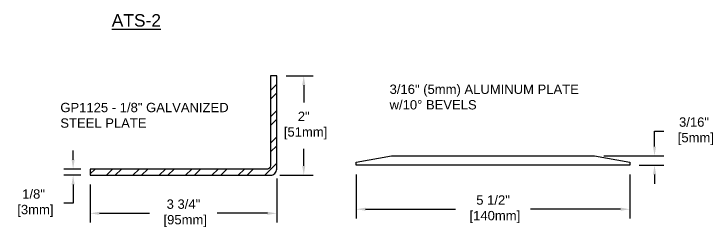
# Model space of a CAD drawing. Header units: inches. Extents: x -1.9 to 36.4, y -1.1 to 8.4.
# Drawn here: x 22.36 to 36.41, y 2.33 to 6.78 of the extents above; entities that cross this region are included whole.
import ezdxf

# ---------------------------------------------------------------- set-up
doc = ezdxf.new("R2010")
doc.units = ezdxf.units.IN
doc.header["$MEASUREMENT"] = 0
for name, color, linetype in [('Dimensions', 3, 'Continuous'), ('Metals', 7, 'Continuous'), ('Text', 2, 'Continuous')]:
    doc.layers.add(name, color=color, linetype=linetype)
doc.styles.add('Arial', font='arial.ttf')
doc.dimstyles.new('Arial', dxfattribs={"dimtxt": 0.1875, "dimasz": 0.1875, "dimexe": 0.1875, "dimexo": 0.1875, "dimgap": 0.1875, "dimtad": 0, "dimtih": 1, "dimtoh": 1, "dimdec": 4, "dimzin": 0, "dimdsep": 46, "dimlunit": 4, "dimtxsty": 'Arial', "dimcen": 0.1875, "dimadec": 0, "dimazin": 0, "dimtfac": 1, "dimtdec": 4, "dimtofl": 0, "dimtmove": 0, "dimatfit": 3, "dimfxl": 0, "dimfrac": 2, "dimtolj": 1, "dimtzin": 0, "dimarcsym": 0})

# ---------------------------------------------------------------- blocks, each defined once
blk = doc.blocks.new('cp1125')
h = blk.add_hatch()
h.set_pattern_fill('ANSI32', color=256, style=0)
h.paths.add_polyline_path([(4.128, 21.844, 0.414214), (4.253, 21.969), (4.253, 23.844), (4.128, 23.844), (4.128, 22.031, -0.414214), (4.065, 21.969), (0.503, 21.969), (0.503, 21.844)])
blk.add_lwpolyline([(0.503, 21.969), (0.503, 21.844), (4.128, 21.844, 0.414214), (4.253, 21.969), (4.253, 23.844), (4.128, 23.844), (4.128, 22.031, -0.414214), (4.065, 21.969)], format="xyb", close=True)
blk = doc.blocks.new('316alumplt')
blk.add_lwpolyline([(4.427, 20.767), (4.427, 20.83), (5.136, 20.955), (9.218, 20.955), (9.927, 20.83), (9.927, 20.767)], close=True)
blk = doc.blocks.new('*D18')
at = {"layer": 'Defpoints', "color": 0}
for p in [(29.241, 3.738), (34.741, 3.738), (34.741, 2.853)]:
    blk.add_point(p, dxfattribs=at)
at = {"layer": 'Dimensions', "color": 0, "lineweight": -2}
for p, q in [((29.241, 3.55), (29.241, 2.666)), ((34.741, 3.55), (34.741, 2.666)), ((29.429, 2.853), (31.239, 2.853)), ((34.554, 2.853), (32.744, 2.853))]:
    blk.add_line(p, q, dxfattribs=at)
at = {"layer": 'Dimensions', "color": 0}
for points in [[(29.429, 2.885), (29.429, 2.822), (29.241, 2.853)], [(34.554, 2.885), (34.554, 2.822), (34.741, 2.853)]]:
    blk.add_solid(points, dxfattribs=at)
at = {"layer": 'Dimensions', "color": 0, "insert": (31.991, 2.853), "char_height": 0.1875, "attachment_point": 5, "style": 'Arial'}
blk.add_mtext('\\A1;5 1/2"\\P [140mm]', dxfattribs=at)
blk = doc.blocks.new('*D19')
at = {"layer": 'Defpoints', "color": 0}
for p in [(34.033, 3.925), (34.741, 3.738), (35.237, 3.738)]:
    blk.add_point(p, dxfattribs=at)
at = {"layer": 'Dimensions', "color": 0, "lineweight": -2}
for p, q in [((35.237, 4.113), (35.237, 4.421)), ((35.237, 4.421), (35.424, 4.421)), ((34.22, 3.925), (35.424, 3.925)), ((34.929, 3.738), (35.424, 3.738)), ((35.237, 3.55), (35.237, 3.363))]:
    blk.add_line(p, q, dxfattribs=at)
at = {"layer": 'Dimensions', "color": 0}
for points in [[(35.206, 4.113), (35.268, 4.113), (35.237, 3.925)], [(35.206, 3.55), (35.268, 3.55), (35.237, 3.738)]]:
    blk.add_solid(points, dxfattribs=at)
at = {"layer": 'Dimensions', "color": 0, "insert": (36.031, 4.421), "char_height": 0.1875, "attachment_point": 5, "style": 'Arial'}
blk.add_mtext('\\A1;3/16"\\P [5mm]', dxfattribs=at)
blk = doc.blocks.new('*D20')
at = {"layer": 'Defpoints', "color": 0}
for p in [(23.55, 3.661), (23.892, 3.661), (23.892, 3.536)]:
    blk.add_point(p, dxfattribs=at)
at = {"layer": 'Dimensions', "color": 0, "lineweight": -2}
for p, q in [((23.55, 3.848), (23.55, 4.036)), ((23.704, 3.661), (23.362, 3.661)), ((23.704, 3.536), (23.362, 3.536)), ((23.55, 3.348), (23.55, 2.975)), ((23.55, 2.975), (23.362, 2.975))]:
    blk.add_line(p, q, dxfattribs=at)
at = {"layer": 'Dimensions', "color": 0}
for points in [[(23.518, 3.848), (23.581, 3.848), (23.55, 3.661)], [(23.518, 3.348), (23.581, 3.348), (23.55, 3.536)]]:
    blk.add_solid(points, dxfattribs=at)
at = {"layer": 'Dimensions', "color": 0, "insert": (22.755, 2.975), "char_height": 0.1875, "attachment_point": 5, "style": 'Arial'}
blk.add_mtext('\\A1;1/8"\\P [3mm]', dxfattribs=at)
blk = doc.blocks.new('*D21')
at = {"layer": 'Defpoints', "color": 0}
for p in [(27.642, 3.661), (23.892, 3.536), (23.892, 2.771)]:
    blk.add_point(p, dxfattribs=at)
at = {"layer": 'Dimensions', "color": 0, "lineweight": -2}
for p, q in [((27.642, 3.473), (27.642, 2.583)), ((23.892, 3.348), (23.892, 2.583)), ((24.079, 2.771), (25.087, 2.771)), ((27.454, 2.771), (26.446, 2.771))]:
    blk.add_line(p, q, dxfattribs=at)
at = {"layer": 'Dimensions', "color": 0}
for points in [[(24.079, 2.802), (24.079, 2.739), (23.892, 2.771)], [(27.454, 2.802), (27.454, 2.739), (27.642, 2.771)]]:
    blk.add_solid(points, dxfattribs=at)
at = {"layer": 'Dimensions', "color": 0, "insert": (25.767, 2.771), "char_height": 0.1875, "attachment_point": 5, "style": 'Arial'}
blk.add_mtext('\\A1;3 3/4"\\P [95mm]', dxfattribs=at)
blk = doc.blocks.new('*D22')
at = {"layer": 'Defpoints', "color": 0}
for p in [(27.642, 5.536), (28.186, 5.536), (27.517, 3.536)]:
    blk.add_point(p, dxfattribs=at)
at = {"layer": 'Dimensions', "color": 0, "lineweight": -2}
for p, q in [((27.829, 5.536), (28.373, 5.536)), ((28.186, 5.348), (28.186, 5)), ((28.186, 3.723), (28.186, 4.071)), ((27.704, 3.536), (28.373, 3.536))]:
    blk.add_line(p, q, dxfattribs=at)
at = {"layer": 'Dimensions', "color": 0}
for points in [[(28.155, 5.348), (28.217, 5.348), (28.186, 5.536)], [(28.155, 3.723), (28.217, 3.723), (28.186, 3.536)]]:
    blk.add_solid(points, dxfattribs=at)
at = {"layer": 'Dimensions', "color": 0, "insert": (28.186, 4.536), "char_height": 0.1875, "attachment_point": 5, "style": 'Arial'}
blk.add_mtext('\\A1;2"\\P [51mm]', dxfattribs=at)

msp = doc.modelspace()

# ---------------------------------------------------------------- block references
at = {"layer": 'Metals'}
for name, p in [('cp1125', (23.38894, -18.308)), ('316alumplt', (24.81437, -17.02979))]:
    msp.add_blockref(name, p, dxfattribs=at)

# ---------------------------------------------------------------- texts
at = {"layer": 'Text', "insert": (24.32653, 6.77595), "char_height": 0.25, "width": 1.603251, "attachment_point": 1, "style": 'Arial'}
msp.add_mtext('{\\LATS-2}', dxfattribs=at)
at = {"layer": 'Text', "char_height": 0.1875, "attachment_point": 4, "style": 'Arial'}
for s, insert in [('3/16" (5mm) ALUMINUM PLATE\\Pw/10° BEVELS', (29.9115, 5.10851)), ('{\\fArial|b0|i0|c0|p34;GP1125 - 1/8" GALVANIZED\\PSTEEL PLATE}', (23.29296, 4.74094))]:
    msp.add_mtext(s, dxfattribs=dict(at, insert=insert))

# ---------------------------------------------------------------- dimensions: what is measured, and where the dimension line sits
at = {"layer": 'Dimensions'}
for base, p1, p2, picture, middle in [((28.18596, 5.53554), (27.51659, 3.53554), (27.64159, 5.53554), '*D22', (28.18596, 4.53554)), ((35.23691, 3.73763), (34.03252, 3.92513), (34.74143, 3.73763), '*D19', (36.0311, 4.42089)), ((23.54958, 3.66054), (23.89159, 3.53554), (23.89159, 3.66054), '*D20', (22.75539, 2.97479))]:
    dim = msp.add_linear_dim(base=base, p1=p1, p2=p2, angle=90, dimstyle='Arial', override={"dimpost": '\\X'}, dxfattribs=at)
    dim.commit()
    dim.dimension.update_dxf_attribs({"geometry": picture, "text_midpoint": middle, "dimtype": 160})
for base, p1, p2, picture, middle in [((23.89159, 2.7706), (27.64159, 3.66054), (23.89159, 3.53554), '*D21', (25.76659, 2.7706)), ((34.74143, 2.85335), (29.24143, 3.73763), (34.74143, 3.73763), '*D18', (31.99143, 2.85335))]:
    dim = msp.add_linear_dim(base=base, p1=p1, p2=p2, dimstyle='Arial', override={"dimpost": '\\X'}, dxfattribs=at)
    dim.commit()
    dim.dimension.update_dxf_attribs({"geometry": picture, "text_midpoint": middle, "dimtype": 160})

doc.saveas('drawing.dxf')
